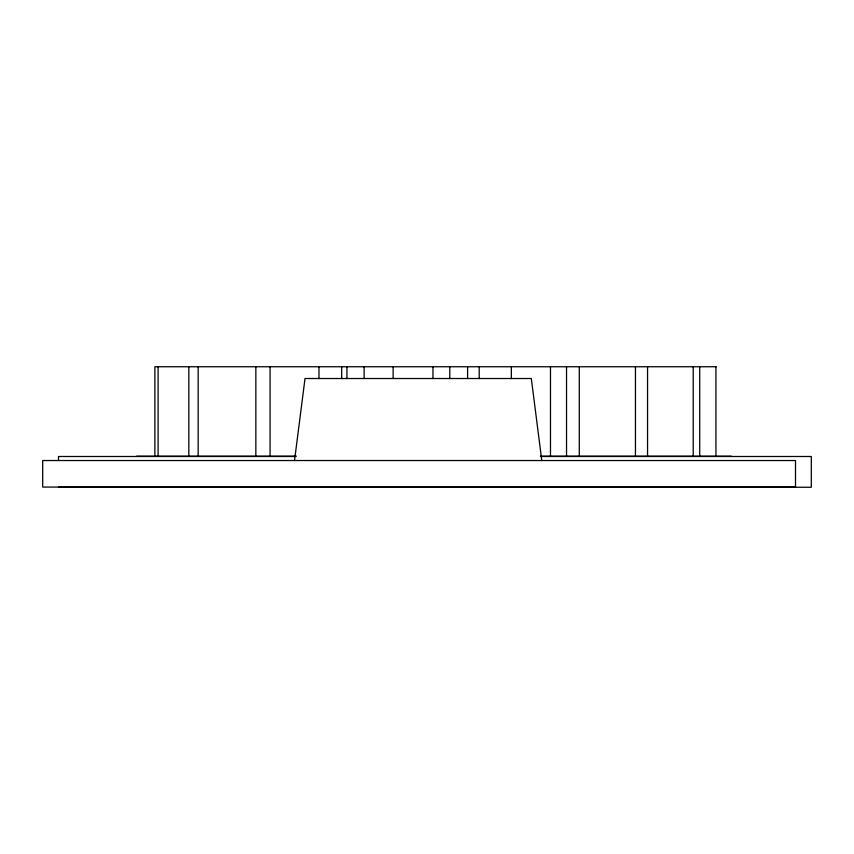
<?xml version="1.0" encoding="UTF-8"?>
<svg xmlns="http://www.w3.org/2000/svg" width="854" height="854" viewBox="0 0 854 854"><rect width="100%" height="100%" fill="white"/><g stroke="black" fill="none" stroke-linecap="round" stroke-linejoin="round"><path stroke-width="1.28" d="M294.534 460.53L305.017 378.514L531.316 378.514L541.778 460.53M716.122 366.75L154.884 366.75L154.884 456.185M136.608 456.185L296.445 456.185M540.433 456.185L731.302 456.185M295.078 456.495L58.499 456.495L58.499 460.338M540.87 456.495L811.3 456.495L811.3 487.25L58.499 487.25M341.675 366.75L341.685 378.589M715.94 366.75L715.94 456.185M699.736 366.75L699.736 456.185M693.202 366.75L693.202 456.185M647.556 366.75L647.556 456.185M635.451 366.75L635.451 456.185M579.29 366.75L579.29 456.185M566.533 366.75L566.533 456.185M550.478 366.75L550.478 456.185M511.354 366.75L511.354 378.589M479.201 366.75L479.201 378.589M467.597 366.75L467.597 378.589M449.78 366.75L449.78 378.589M432.957 366.75L432.957 378.589M393.139 366.75L393.139 378.589M364.114 366.75L364.114 378.589M346.937 366.75L346.937 378.589M318.969 366.75L318.969 378.589M270.077 366.75L270.077 456.185M255.848 366.75L255.848 456.185M198.16 366.75L198.16 456.185M188.819 366.75L188.819 456.185M158.097 366.75L158.097 456.185M795.501 460.53L42.7 460.53L42.7 487.068L795.501 487.068L795.501 460.53"/></g></svg>
